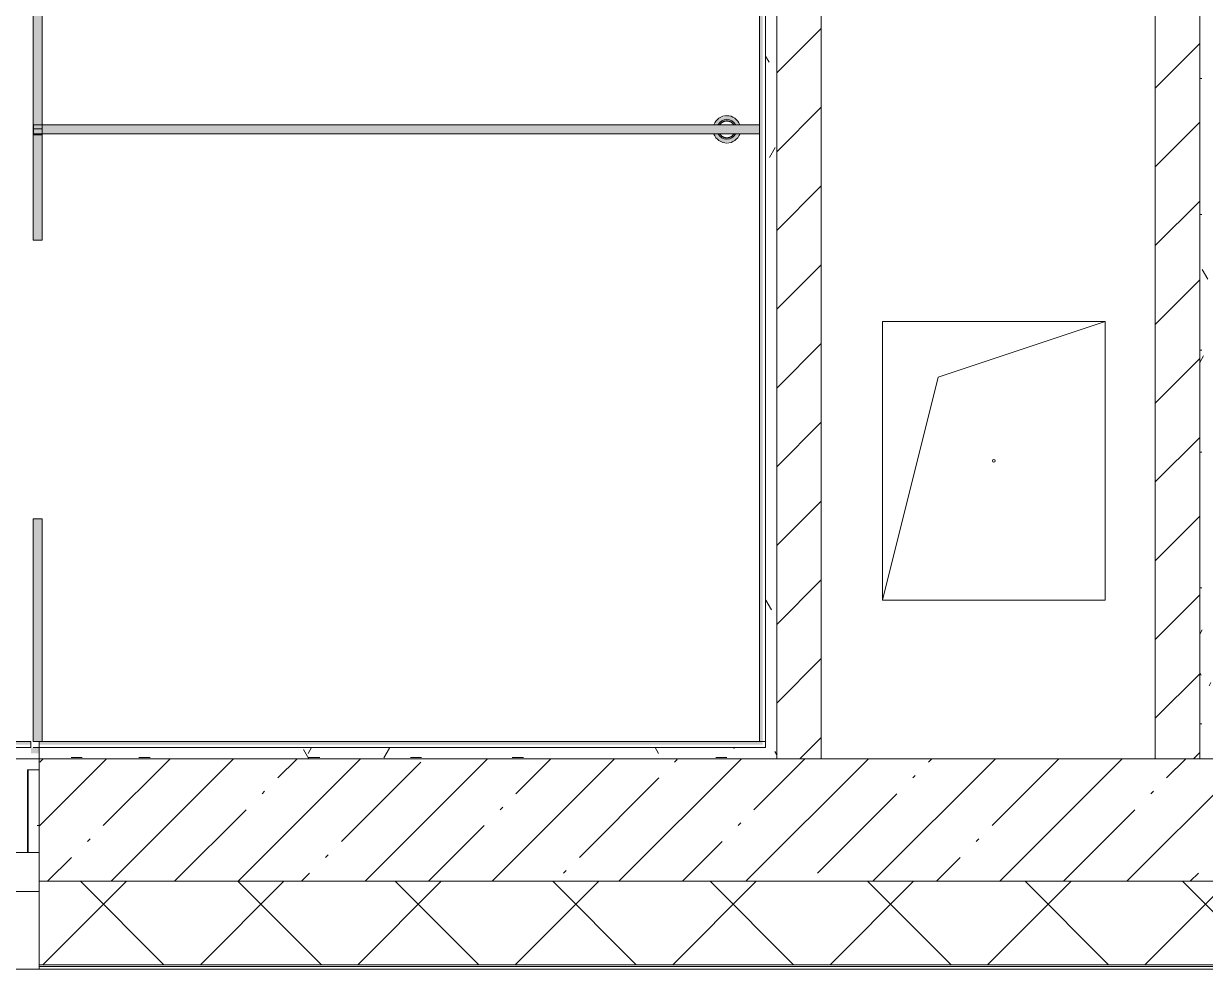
# Model space of a CAD drawing. Header units: millimetres. Extents: x -625 to 415037, y -3642 to 102118.
# Drawn here: x 215804 to 217927, y -259 to 1439 of the extents above; entities that cross this region are included whole.
import ezdxf

# ---------------------------------------------------------------- set-up
doc = ezdxf.new("R2010")
doc.units = ezdxf.units.MM
doc.layers.add('A-AREA-PATT-2', color=7, linetype='Continuous', lineweight=5, true_color=0xcde0ef, transparency=1)
for name, color, linetype, lineweight in [('A-GENM', 7, 'Continuous', 9), ('A-GENM-1', 7, 'Continuous', 20), ('A-GLAZ', 7, 'Continuous', 9), ('A-GLAZ-1', 7, 'Continuous', 5), ('A-WALL', 7, 'Continuous', 5), ('I-WALL', 7, 'Continuous', 5)]:
    doc.layers.add(name, color=color, linetype=linetype, lineweight=lineweight)
doc.layers.add('A-WALL-1', color=9, linetype='Continuous', lineweight=5, true_color=0x808080)
doc.layers.add('A-WALL-FNSH-1', color=9, linetype='Continuous', lineweight=5, true_color=0x808080)
pattern_1 = [(45, (148772.12, -0.94), (-70.71068, 70.71068), [])]
pattern_2 = [(0, (148772.123, -0.94), (243.84, 60.96), [20.117, -162.763, 20.117, -162.763, -975.36]), (0, (148772.123, -0.94), (243.84, 60.96), [-365.76, 20.117, -345.643, 20.117, -162.763, -426.72]), (0, (148772.123, -0.94), (243.84, 60.96), [-914.4, 20.117, -101.803, 20.117, -284.683]), (120, (148863.563, 29.54), (-174.71291, 180.691634), [20.117, -162.763, 20.117, -162.763, -975.36]), (120, (148863.563, 29.54), (-174.71291, 180.691634), [-365.76, 20.117, -345.643, 20.117, -162.763, -426.72]), (120, (148863.563, 29.54), (-174.71291, 180.691634), [-914.4, 20.117, -101.803, 20.117, -284.683]), (240, (148894.043, 151.46), (-69.12709, -241.651634), [20.117, -162.763, 20.117, -162.763, -975.36]), (240, (148894.043, 151.46), (-69.12709, -241.651634), [-365.76, 20.117, -345.643, 20.117, -162.763, -426.72]), (240, (148894.043, 151.46), (-69.12709, -241.651634), [-914.4, 20.117, -101.803, 20.117, -284.683])]

# ---------------------------------------------------------------- blocks, each defined once
blk = doc.blocks.new('120_Окно_СКБ_1Ст - 120_Окно_СКБ_1Ст 900х2500_h_-22445987-Объем проектирования 2 этажа')
at = {"layer": 'A-GLAZ'}
for p, q in [((-450, -127), (-450, -57)), ((-450, -57), (-380, -57)), ((-380, -57), (-380, -127)), ((380, -127), (380, -57)), ((380, -57), (450, -57)), ((450, -57), (450, -127)), ((380, -87), (-380, -87)), ((-380, -87), (-380, -127)), ((-330, -137), (-330, -87)), ((330, -137), (330, -87)), ((380, -127), (380, -87)), ((-380, -127), (-450, -127)), ((-380, -127), (-400, -127)), ((-400, -127), (-400, -137)), ((450, -127), (380, -127)), ((400, -127), (380, -127)), ((400, -137), (400, -127)), ((-400, -137), (400, -137)), ((400, -137), (-400, -137))]:
    blk.add_line(p, q, dxfattribs=at)
at = {"layer": 'A-GLAZ-1'}
for p, q in [((450, -57), (-450, -57)), ((-430, -127), (-400, -127)), ((-330, -107), (330, -107)), ((330, -117), (-330, -117)), ((400, -127), (430, -127))]:
    blk.add_line(p, q, dxfattribs=at)
blk = doc.blocks.new('GM_Отверстие прямоугольное _в плите_ - Отверстие-21609437-Объем проектирования 2 этажа')
at = {"layer": 'A-GENM'}
for p, q in [((-200, -250), (-200, 250)), ((-200, 250), (200, 250)), ((200, 250), (-200, 250)), ((-200, 250), (-200, -250)), ((-100, 150), (200, 250)), ((200, 250), (200, -250)), ((200, -250), (200, 250)), ((-200, -250), (-100, 150)), ((200, -250), (-200, -250)), ((-200, -250), (200, -250))]:
    blk.add_line(p, q, dxfattribs=at)
for start, end in [(360, 180), (180, 360)]:
    blk.add_arc((0, 0), 2.5, start, end, dxfattribs=at)
blk = doc.blocks.new('131_Сантехническая перегородка_Дверь - СД-1-30819167-Объем проектирования 2 этажа')
at = {"layer": 'A-GENM'}
for points in [[(0, 7.5), (2, 7.5), (18, 7.5), (18, -8), (305.2, -8), (305.2, 8), (0, 8)], [(805.2, 8), (805.2, -8), (1109, -8), (1109, 8)]]:
    blk.add_hatch(color=256, dxfattribs=at).paths.add_polyline_path(points)
at = {"layer": 'A-GENM-1'}
for p, q in [((305.2, 8), (0, 8)), ((0, 8), (0, -8)), ((305.2, -8), (305.2, 8)), ((1110.4, 8), (805.2, 8)), ((805.2, 8), (805.2, -8)), ((1110.4, -8), (1110.4, 8)), ((0, -8), (305.2, -8)), ((805.2, -8), (1110.4, -8))]:
    blk.add_line(p, q, dxfattribs=at)
blk = doc.blocks.new('131_Сантехническая перегородка_Дверь_сдвиг_ - СД-1-30823593-Объем проектирования 2 этажа')
at = {"layer": 'A-GENM'}
for points in [[(0, -3), (0, -8), (400, -8), (400, 8), (0, 8)], [(900, 8), (900, -8), (1089, -8), (1089, 8)]]:
    blk.add_hatch(color=256, dxfattribs=at).paths.add_polyline_path(points)
at = {"layer": 'A-GENM-1'}
for p, q in [((400, 8), (0, 8)), ((0, 8), (0, -8)), ((400, -8), (400, 8)), ((1100, 8), (900, 8)), ((900, 8), (900, -8)), ((1100, -8), (1100, 8)), ((0, -8), (400, -8)), ((900, -8), (1100, -8))]:
    blk.add_line(p, q, dxfattribs=at)
blk = doc.blocks.new('131_Сантехническая перегородка - СП-4-29831414-Объем проектирования 2 этажа')
at = {"layer": 'A-GENM'}
blk.add_hatch(color=256, dxfattribs=at).paths.add_polyline_path([(1053.1, 8), (25.5, 8), (25.5, -8), (1330, -8), (1330, 8)])
at = {"layer": 'A-GENM', "flags": 128}
for points in [[(97, 8), (96.7, 8.5), (96.3, 9), (95.9, 9.5), (95.5, 9.9), (95.1, 10.4), (94.7, 10.8), (94.3, 11.2), (93.8, 11.6), (93.3, 12), (92.9, 12.3), (92.4, 12.7), (91.8, 13), (91.3, 13.3), (90.8, 13.6), (90.2, 13.8), (89.7, 14), (89.1, 14.3), (88.5, 14.4), (88, 14.6), (87.4, 14.7), (86.8, 14.9), (86.2, 14.9), (85.6, 15), (85, 15.1), (84.4, 15.1), (83.8, 15.1), (83.2, 15), (82.6, 15), (82, 14.9), (81.4, 14.8), (80.8, 14.7), (80.2, 14.5), (79.6, 14.4), (79.1, 14.2), (78.5, 13.9), (77.9, 13.7), (77.4, 13.4), (76.9, 13.2), (76.4, 12.9), (75.8, 12.5), (75.3, 12.2), (74.9, 11.8), (74.4, 11.4), (74, 11), (73.5, 10.6), (73.1, 10.2), (72.7, 9.7), (72.3, 9.3), (72, 8.8), (71.6, 8.3), (71.4, 8)], [(71.4, -8), (71.8, -8.5), (72.1, -9), (72.5, -9.5), (72.9, -9.9), (73.3, -10.4), (73.7, -10.8), (74.1, -11.2), (74.6, -11.6), (75.1, -12), (75.6, -12.3), (76.1, -12.7), (76.6, -13), (77.1, -13.3), (77.6, -13.6), (78.2, -13.8), (78.7, -14), (79.3, -14.3), (79.9, -14.4), (80.5, -14.6), (81.1, -14.7), (81.6, -14.9), (82.2, -14.9), (82.8, -15), (83.4, -15.1), (84, -15.1), (84.6, -15.1), (85.2, -15), (85.8, -15), (86.4, -14.9), (87, -14.8), (87.6, -14.7), (88.2, -14.5), (88.8, -14.4), (89.4, -14.2), (89.9, -13.9), (90.5, -13.7), (91, -13.4), (91.6, -13.2), (92.1, -12.9), (92.6, -12.5), (93.1, -12.2), (93.6, -11.8), (94, -11.4), (94.5, -11), (94.9, -10.6), (95.3, -10.2), (95.7, -9.7), (96.1, -9.3), (96.5, -8.8), (96.8, -8.3), (97, -8)]]:
    blk.add_lwpolyline(points, dxfattribs=at)
at = {"layer": 'A-GENM'}
for radius, start, end in [(24.6, 19.9113, 160.0887), (17.6, 28.9731, 151.0269), (15.1, 33.7811, 146.2189), (24.6, 199.9113, 340.0887), (17.6, 208.9731, 331.0269), (15.1, 213.7811, 326.2189)]:
    blk.add_arc((84.2, 0), radius, start, end, dxfattribs=at)
at = {"layer": 'A-GENM-1'}
for p, q in [((1330, 8), (25.5, 8)), ((25.5, 8), (25.5, -8)), ((1330, -8), (1330, 8)), ((25.5, -8), (1330, -8))]:
    blk.add_line(p, q, dxfattribs=at)

msp = doc.modelspace()

# ---------------------------------------------------------------- hatches: boundary and pattern name
at = {"layer": 'A-AREA-PATT-2'}
h = msp.add_hatch(color=256, dxfattribs=at)
h.paths.add_polyline_path([(215817.1, 129.1), (215832.1, 129.1), (215832.1, 139.1), (215817.1, 139.1)])
h.paths.add_polyline_path([(217131.6, 144.6), (217131.6, 3733.6), (215826.6, 3733.6), (215826.6, 7648.1), (215821.1, 7648.1), (215821.1, 4464.1), (215672.1, 4464.1), (215672.1, 4264.1), (215821.1, 4264.1), (215821.1, 3728.1), (217126.1, 3728.1), (217126.1, 150.1), (215832.1, 150.1), (215832.1, 144.6), (217126.1, 144.6)])
h.paths.add_polyline_path([(215737.1, 144.6), (215817.1, 144.6), (215817.1, 150.1), (214943.1, 150.1), (214940.9, 526.6), (214433.1, 526.6), (214433.1, 7368.1), (214713.1, 7368.1), (214713.1, 7648.1), (214727.1, 7648.1), (214727.1, 7653.6), (214707.6, 7653.6), (214707.6, 7373.6), (214427.6, 7373.6), (214427.6, 521.1), (214937.6, 521.1), (214937.6, 144.6), (215690.8, 144.6)])
h.paths.add_polyline_path([(217059.8, 1225.7), (217078.1, 1227.9), (217087.3, 1234.6), (217087.3, 1241.1), (217078.9, 1240.2), (217076.2, 1237.6), (217067.4, 1234), (217045.4, 1241.1), (217047.5, 1234.6), (217057.2, 1227.6)])
h.paths.add_polyline_path([(217048.6, 1257.1), (217056, 1257.9), (217058.6, 1260.5), (217067.4, 1264.1), (217089.4, 1257.1), (217087.3, 1263.5), (217075, 1272.5), (217056.8, 1270.2), (217047.5, 1263.5), (217047.5, 1257.1)])
h.paths.add_polyline_path([(217076.5, 2325.7), (217088.8, 2334.6), (217088.8, 2341.1), (217080.6, 2341.1), (217077.7, 2337.6), (217068.9, 2334), (217046.9, 2341.1), (217049, 2334.6), (217061.3, 2325.7), (217068.9, 2325.7)])
h.paths.add_polyline_path([(217046.9, 2357.1), (217057.5, 2357.9), (217060.1, 2360.5), (217068.9, 2364.1), (217090.9, 2357.1), (217088.8, 2363.5), (217076.5, 2372.5), (217058.2, 2370.2), (217049, 2363.5)])
at = {"layer": 'A-WALL'}
h = msp.add_hatch(dxfattribs=at)
h.set_pattern_fill('FP_24', color=256, style=0, pattern_type=2)
h.set_pattern_definition([(45, (148772.12, -0.94), (-141.42136, 141.42136), []), (135, (148772.12, -0.94), (-141.42136, -141.42136), [])])
h.paths.add_polyline_path([(224252.1, -250.9), (224472.1, -250.9), (224472.1, -100.9), (220332.1, -100.9), (220332.1, -250.9), (224048.6, -250.9)])
h.paths.add_polyline_path([(216098.5, -250.9), (219432.1, -250.9), (219432.1, -100.9), (215832.1, -100.9), (215832.1, -250.9)])
h.paths.add_polyline_path([(214182.1, -250.9), (214932.1, -250.9), (214932.1, -100.9), (213932.1, -100.9), (213932.1, -250.9)])
h.paths.add_polyline_path([(210182.1, -250.9), (210832.1, -250.9), (210832.1, -100.9), (209682.1, -100.9), (209682.1, -250.9)])
h.paths.add_polyline_path([(207582.1, -250.9), (207582.1, -100.9), (206832.1, -100.9), (206832.1, -250.9), (207425.7, -250.9)])
h.paths.add_polyline_path([(205182.1, -250.9), (205932.1, -250.9), (205932.1, -100.9), (205182.1, -100.9), (205182.1, -118.9)])
h.paths.add_polyline_path([(200682.1, -250.9), (202082.1, -250.9), (202082.1, -100.9), (200682.1, -100.9)])
h.paths.add_polyline_path([(196584.7, -250.9), (197582.1, -250.9), (197582.1, -100.9), (196182.1, -100.9), (196182.1, -250.9)])
h.paths.add_polyline_path([(191682.1, -250.9), (192808.5, -250.9), (192808.5, -100.9), (191432.1, -100.9), (191432.1, -250.9), (191525.5, -250.9)])
h.paths.add_polyline_path([(194082.1, -250.9), (194082.1, -100.9), (193708.5, -100.9), (193708.5, -250.9)])
h.paths.add_polyline_path([(187262.1, -250.9), (188332.1, -250.9), (188332.1, -100.9), (186762.1, -100.9), (186762.1, -250.9), (187189.1, -250.9)])
h.paths.add_polyline_path([(181782.1, -250.9), (182642.1, -250.9), (182642.1, -100.9), (181782.1, -100.9), (181782.1, -118.9)])
h.paths.add_polyline_path([(183575.5, -250.9), (184662.1, -250.9), (184662.1, -100.9), (183542.1, -100.9), (183542.1, -250.9)])
h.paths.add_polyline_path([(178516.3, -250.9), (179682.1, -250.9), (179682.1, -100.9), (177981.9, -100.9), (177981.9, -250.9)])
h.paths.add_polyline_path([(171289, -250.9), (171482.1, -250.9), (171482.1, -100.9), (170382.1, -100.9), (170382.1, -250.9), (171282.1, -250.9)])
h.paths.add_polyline_path([(174902.6, -250.9), (175181.9, -250.9), (175181.9, -100.9), (173582.1, -100.9), (173582.1, -250.9), (174332.1, -250.9)])
h.paths.add_polyline_path([(165432.1, -250.9), (166032.1, -250.9), (166032.1, -100.9), (164882.1, -100.9), (164882.1, -250.9)])
h.paths.add_polyline_path([(167582.1, -250.9), (167582.1, -100.9), (166932.1, -100.9), (166932.1, -250.9), (166952.6, -250.9)])
h.paths.add_polyline_path([(160932.1, -250.9), (161782.1, -250.9), (161782.1, -100.9), (160432.1, -100.9), (160432.1, -250.9), (160448, -250.9)])
h.paths.add_polyline_path([(155388.8, -250.9), (157332.1, -250.9), (157332.1, -100.9), (153402.1, -100.9), (153402.1, -250.9), (154666.1, -250.9)])
h.paths.add_polyline_path([(148662.1, -250.9), (152502.1, -250.9), (152502.1, -100.9), (148512.1, -100.9), (148512.1, -250.9)])
at = {"layer": 'I-WALL'}
h = msp.add_hatch(dxfattribs=at)
h.set_pattern_fill('FP_191', color=256, style=0, pattern_type=2)
h.set_pattern_definition(pattern_2)
h.paths.add_polyline_path([(217157.1, 139.1), (217157.1, 3759.1), (217137.1, 3759.1), (217137.1, 139.1)])
h = msp.add_hatch(dxfattribs=at)
h.set_pattern_fill('FP_22', color=256, style=0, pattern_type=2)
h.set_pattern_definition(pattern_1)
h.paths.add_polyline_path([(217157.2, 119.1), (217237.1, 119.1), (217237.1, 3759.1), (217157.1, 3759.1), (217157.1, 119.1)])
h = msp.add_hatch(dxfattribs=at)
h.set_pattern_fill('FP_22', color=256, style=0, pattern_type=2)
h.set_pattern_definition(pattern_1)
h.paths.add_polyline_path([(217917.1, 119.1), (217917.1, 3759.1), (217837.1, 3759.1), (217837.1, 119.1)])
h = msp.add_hatch(dxfattribs=at)
h.set_pattern_fill('FP_191', color=256, style=0, pattern_type=2)
h.set_pattern_definition(pattern_2)
h.paths.add_polyline_path([(217937.1, 119.1), (217937.1, 3739.1), (217917.1, 3739.1), (217917.1, 119.1)])
h = msp.add_hatch(dxfattribs=at)
h.set_pattern_fill('FP_191', color=256, style=0, pattern_type=2)
h.set_pattern_definition(pattern_2)
h.paths.add_polyline_path([(217137.1, 119.1), (217157.1, 119.1), (217157.1, 139.1), (215832.1, 139.1), (215832.1, 119.1), (216098.5, 119.1)])
h.paths.add_polyline_path([(214702.1, 119.1), (214857.1, 119.1), (214857.1, 139.1), (214702.1, 139.1)])
h.paths.add_polyline_path([(214907.1, 119.1), (214932.1, 119.1), (214932.1, 139.1), (214907.1, 136.9)])
h = msp.add_hatch(dxfattribs=at)
h.set_pattern_fill('FP_1', color=256, style=0, pattern_type=2)
h.set_pattern_definition([(45, (148772.12, -0.94), (-114.04925, 114.04925), []), (45, (148886.17, -0.94), (-114.04925, 114.04925), [201.612, -40.322, 6.706, -33.617])])
h.paths.add_polyline_path([(214932.1, -100.9), (214932.1, 119.1), (214682.1, 119.1), (214682.1, -100.9)])
h.paths.add_polyline_path([(215832.1, -100.9), (219432.1, -100.9), (219432.1, 119.1), (215832.1, 119.1), (215832.1, 80.5)])
h.paths.add_polyline_path([(220332.1, -100.9), (220632.1, -100.9), (220632.1, 119.1), (220332.1, 119.1), (220332.1, -14)])
h = msp.add_hatch(dxfattribs=at)
h.set_pattern_fill('FP_191', color=256, style=0, pattern_type=2)
h.set_pattern_definition(pattern_2)
h.paths.add_polyline_path([(215832.1, -48.9), (215832.1, 99.1), (215812.1, 99.1), (215812.1, -48.9)])

# ---------------------------------------------------------------- linework, layer by layer
at = {"layer": 'A-WALL'}
for p, q in [((217157.1, 119.1), (217157.1, 3759.1)), ((217137.1, 139.1), (217137.1, 3739.1)), ((217137.1, 139.1), (215832.1, 139.1)), ((215832.1, 119.1), (219432.1, 119.1)), ((219432.1, -100.9), (215832.1, -100.9)), ((215832.1, -250.9), (219432.1, -250.9)), ((215832.1, -253.9), (219432.1, -253.9)), ((215832.1, -258.9), (214932.1, -258.9))]:
    msp.add_line(p, q, dxfattribs=at)
at = {"layer": 'A-WALL-1'}
for p, q in [((217237.1, 119.1), (217237.1, 3759.1)), ((217837.1, 3759.1), (217837.1, 119.1)), ((217917.1, 3759.1), (217917.1, 119.1)), ((215832.1, 139.1), (215832.1, -250.9)), ((215832.1, 99.1), (215812.1, 99.1)), ((215812.1, 99.1), (215812.1, -48.9)), ((215812.1, -48.9), (215832.1, -48.9))]:
    msp.add_line(p, q, dxfattribs=at)
at = {"layer": 'A-WALL-FNSH-1'}
for p, q in [((217126.1, 3728.1), (217126.1, 150.1)), ((215832.1, 150.1), (215832.1, 139.1)), ((215832.1, 150.1), (217137.1, 150.1)), ((215812.1, 99.1), (215811.1, 99.1)), ((215811.1, 99.1), (215811.1, -48.9)), ((215811.1, -48.9), (215812.1, -48.9)), ((215832.1, -250.9), (215832.1, -258.9)), ((215832.1, -258.9), (219432.1, -258.9))]:
    msp.add_line(p, q, dxfattribs=at)
at = {"layer": 'I-WALL'}
for p, q in [((214943.1, 150.1), (215817.1, 150.1)), ((215817.1, 150.1), (215817.1, 139.1)), ((215817.1, 139.1), (215757.1, 139.1)), ((215821.1, 139.1), (215832.1, 139.1)), ((214932.1, 119.1), (215832.1, 119.1))]:
    msp.add_line(p, q, dxfattribs=at)

# ---------------------------------------------------------------- block references
at = {"layer": 'A-GENM'}
for name, p, rotation in [('131_Сантехническая перегородка_Дверь - СД-1-30819167-Объем проектирования 2 этажа', (215829.1, 1239.1), 89.99999999997657), ('131_Сантехническая перегородка - СП-4-29831414-Объем проектирования 2 этажа', (217151.6, 1249.1), 180), ('131_Сантехническая перегородка_Дверь_сдвиг_ - СД-1-30823593-Объем проектирования 2 этажа', (215829.1, 150.1), 89.99999999997657)]:
    msp.add_blockref(name, p, dxfattribs=dict(at, rotation=rotation))
msp.add_blockref('GM_Отверстие прямоугольное _в плите_ - Отверстие-21609437-Объем проектирования 2 этажа', (217547.1, 654.1), dxfattribs=at)
at = {"layer": 'A-GLAZ', "color": 3, "rotation": 180}
msp.add_blockref('120_Окно_СКБ_1Ст - 120_Окно_СКБ_1Ст 900х2500_h_-22445987-Объем проектирования 2 этажа', (215382.1, -175.9), dxfattribs=at)

doc.saveas('drawing.dxf')
